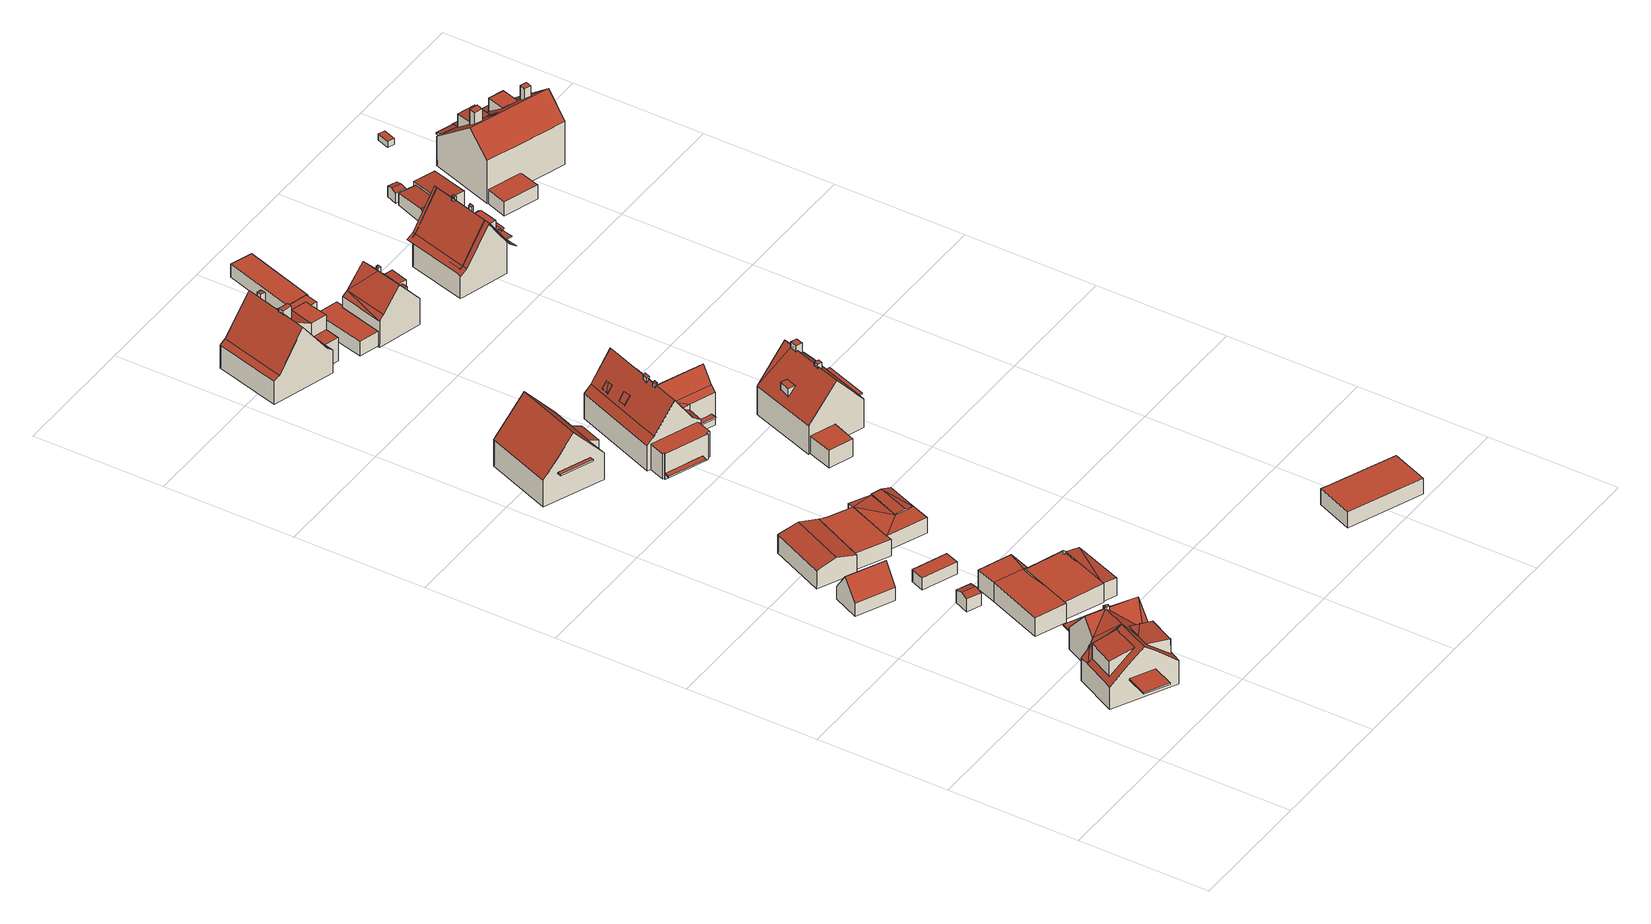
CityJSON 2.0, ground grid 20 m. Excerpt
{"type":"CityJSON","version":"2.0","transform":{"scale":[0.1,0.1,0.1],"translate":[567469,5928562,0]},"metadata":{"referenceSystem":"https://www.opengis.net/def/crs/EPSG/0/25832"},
"CityObjects":{
"building1":{"type":"Building","attributes":{"Grundfläche 2D":"126.448350","Grundhöhe NN":"0.685"},"children":["building1-1","building1-2","building1-3","building1-4"],"geometry":[{"type":"Solid","lod":"3","boundaries":[[[[0,1,2,3,4,5,6]],[[7,8,9,10]],[[11,12,7,10,13,14,15,16,17]],[[18,19,20,21,22,23,24]],[[20,19,18,25,26,27,21]],[[26,25,18,28,29]],[[26,30,31,21,27]],[[32,33,28]],[[33,34,26,29,28]],[[35,36,32]],[[36,33,32]],[[37,38,33,2,1,0,6,5,39,40,41,42,36,43,44]],[[36,42,33]],[[42,2,33]],[[31,45,46,47,48,49,50,14,13,10,33,38,51,52,53,54]],[[55,56,54]],[[54,56,31]],[[10,9,8,45,31,30,26,34,33]],[[31,57,21]],[[56,57,31]],[[5,4,40,39]],[[3,2,42]],[[41,40,4,3,42]],[[47,46,45,7,12,11,17]],[[8,7,45]],[[15,14,50,49]],[[49,48,47,17,16,15]],[[58,28,18,24,59,60,61]],[[62,32,28,58,61,60,63,64]],[[32,62,64,63,65,35]],[[44,43,36,35,65,66]],[[66,67,52,51,38,37,44]],[[55,54,53,52,67,68]],[[56,55,68,69]],[[22,21,57,56,69,70,71]],[[24,23,22,71,59]],[[65,63,60,59,71,70,69,68,67,66]]]],"semantics":{"surfaces":[{"type":"RoofSurface"},{"type":"WallSurface"},{"type":"GroundSurface"}],"values":[[0,0,0,0,0,0,0,0,0,0,0,0,0,0,0,0,0,0,0,1,1,1,1,1,1,1,1,1,1,1,1,1,1,1,1,1,2]]}}]},
"building1-1":{"type":"BuildingInstallation","parents":["building1"],"geometry":[{"type":"MultiSurface","lod":"3","boundaries":[[[72,73,74,75,76,77,78,79,80]],[[81,82,73,72]],[[82,19,74,73]],[[75,74,19,25]],[[29,83,76,75,25]],[[84,78,77,76,83,34]],[[78,84,30,79]],[[80,79,30,27]],[[80,27,20]],[[20,81,72,80]]],"semantics":{"surfaces":[{"type":"RoofSurface"},{"type":"WallSurface"}],"values":[0,1,1,1,1,1,1,1,1,1]}}]},
"building1-2":{"type":"BuildingInstallation","parents":["building1"],"geometry":[{"type":"MultiSurface","lod":"3","boundaries":[[[85,86,87,88]],[[85,89,90,86]],[[87,86,90,91]],[[88,87,91,92]],[[85,88,92,89]],[[90,89,92,91]]],"semantics":{"surfaces":[{"type":"RoofSurface"},{"type":"WallSurface"},{"type":"OuterCeilingSurface"}],"values":[0,1,1,1,1,2]}}]},
"building1-3":{"type":"BuildingInstallation","parents":["building1"],"geometry":[{"type":"MultiSurface","lod":"3","boundaries":[[[93,62,58,94,95]],[[93,96,64,62]],[[62,64,61,58]],[[58,61,97,94]],[[93,95,94,97,98,96]],[[97,61,64,96,98]]],"semantics":{"surfaces":[{"type":"RoofSurface"},{"type":"WallSurface"},{"type":"OuterCeilingSurface"}],"values":[0,1,1,1,1,2]}}]},
"building1-4":{"type":"BuildingInstallation","parents":["building1"],"geometry":[{"type":"MultiSurface","lod":"3","boundaries":[[[99,100,101,102]],[[103,104,102,101]],[[104,105,99,102]],[[105,106,100,99]],[[106,103,101,100]],[[106,105,104,103]]],"semantics":{"surfaces":[{"type":"RoofSurface"},{"type":"WallSurface"},{"type":"OuterCeilingSurface"}],"values":[0,1,1,1,1,2]}}]},
"building2":{"type":"Building","attributes":{"Grundfläche 2D":"27.263059","Grundhöhe NN":"0.537"},"geometry":[{"type":"Solid","lod":"3","boundaries":[[[[107,108,109,110]],[[111,107,110,112]],[[112,110,109,113,114]],[[111,112,114,115]],[[108,107,111,115,116]],[[109,108,116,113]],[[114,113,116,115]]]],"semantics":{"surfaces":[{"type":"RoofSurface"},{"type":"WallSurface"},{"type":"GroundSurface"}],"values":[[0,0,1,1,1,1,2]]}}]},
"building3":{"type":"Building","attributes":{"Grundfläche 2D":"5.227901","Grundhöhe NN":"0.350"},"geometry":[{"type":"Solid","lod":"3","boundaries":[[[[117,118,119,120]],[[121,118,117,122]],[[120,119,123,124]],[[122,117,120,124,125]],[[121,122,125,126]],[[123,119,118,121,126]],[[125,124,123,126]]]],"semantics":{"surfaces":[{"type":"RoofSurface"},{"type":"WallSurface"},{"type":"GroundSurface"}],"values":[[0,0,1,1,1,1,2]]}}]},
"building4":{"type":"Building","attributes":{"Grundfläche 2D":"12.580933","Grundhöhe NN":"0.756"},"geometry":[{"type":"Solid","lod":"3","boundaries":[[[[127,128,129,130]],[[131,132,130,129]],[[132,133,127,130]],[[133,134,128,127]],[[134,131,129,128]],[[134,133,132,131]]]],"semantics":{"surfaces":[{"type":"RoofSurface"},{"type":"WallSurface"},{"type":"GroundSurface"}],"values":[[0,1,1,1,1,2]]}}]},
"building5":{"type":"Building","attributes":{"Grundfläche 2D":"136.698948","Grundhöhe NN":"0.350"},"geometry":[{"type":"Solid","lod":"3","boundaries":[[[[135,136,137,138]],[[136,139,140,137]],[[138,137,140,141,142]],[[143,144,145,146,147,148]],[[149,150,151]],[[149,151,152]],[[135,143,153,154,136]],[[139,136,154,155]],[[140,139,155,156]],[[138,144,143,135]],[[141,140,156,157]],[[142,141,157,158]],[[144,138,142,158,159,145]],[[146,145,159,160]],[[150,161,162,148,147,146,160,163,151]],[[143,148,162,153]],[[152,151,163,164]],[[149,152,164,165]],[[150,149,165,161]],[[161,165,164,163,160,159,158,157,156,155,154,153,162]]]],"semantics":{"surfaces":[{"type":"RoofSurface"},{"type":"WallSurface"},{"type":"GroundSurface"}],"values":[[0,0,0,0,0,0,1,1,1,1,1,1,1,1,1,1,1,1,1,2]]}}]},
"building6":{"type":"Building","attributes":{"Grundfläche 2D":"100.522287","Grundhöhe NN":"0.536"},"geometry":[{"type":"Solid","lod":"3","boundaries":[[[[166,167,168,169,170]],[[171,166,170,172]],[[173,174,175,176,177,178,179]],[[170,169,179,180,181,172]],[[171,172,181,182]],[[167,166,171,182,183]],[[168,173,179,169]],[[167,183,184,173,168]],[[178,177,185,186]],[[179,178,186,180]],[[174,173,184,187]],[[175,174,187,188]],[[176,175,188,189]],[[177,176,189,185]],[[182,181,180,186,185,189,188,187,184,183]]]],"semantics":{"surfaces":[{"type":"RoofSurface"},{"type":"WallSurface"},{"type":"GroundSurface"}],"values":[[0,0,0,1,1,1,1,1,1,1,1,1,1,1,2]]}}]},
"building7":{"type":"Building","attributes":{"Grundfläche 2D":"111.209538","Grundhöhe NN":"1.518"},"children":["building7-1"],"geometry":[{"type":"Solid","lod":"3","boundaries":[[[[190,191,192,193,194]],[[195,192,191,196,197,198]],[[197,199,200,198]],[[196,191,190,194,201,202]],[[197,196,202,203]],[[199,197,203,204]],[[200,199,204,205]],[[198,200,205,206]],[[195,198,206,207]],[[193,192,195,207,208]],[[194,193,208,201]],[[208,207,206,205,204,203,202,201]]]],"semantics":{"surfaces":[{"type":"RoofSurface"},{"type":"WallSurface"},{"type":"GroundSurface"}],"values":[[0,0,0,1,1,1,1,1,1,1,1,2]]}}]},
"building7-1":{"type":"BuildingInstallation","parents":["building7"],"geometry":[{"type":"MultiSurface","lod":"3","boundaries":[[[209,210,211,212]],[[212,211,213,214]],[[209,212,214,215]],[[210,209,215,216]],[[211,210,216,213]],[[215,214,213,216]]],"semantics":{"surfaces":[{"type":"RoofSurface"},{"type":"WallSurface"},{"type":"OuterCeilingSurface"}],"values":[0,1,1,1,1,2]}}]},
"building8":{"type":"Building","attributes":{"Grundfläche 2D":"54.331725","Grundhöhe NN":"0.745"},"geometry":[{"type":"Solid","lod":"3","boundaries":[[[[217,218,219]],[[220,221,218,217]],[[221,222,223,224]],[[225,218,221,224]],[[177,226,227]],[[177,176,175,228]],[[228,226,177]],[[229,230,225,228,175,231]],[[217,219,232,233]],[[220,217,233,234]],[[221,220,234,235,226,222]],[[222,226,228,223]],[[223,228,225,224]],[[176,177,227,236,237]],[[238,231,175,176,237,239]],[[230,229,231,238,232,219,218]],[[218,225,230]],[[227,226,235,236]],[[238,239,237,236,235,234,233,232]]]],"semantics":{"surfaces":[{"type":"RoofSurface"},{"type":"WallSurface"},{"type":"GroundSurface"}],"values":[[0,0,0,0,0,0,0,0,1,1,1,1,1,1,1,1,1,1,2]]}}]},
"building9":{"type":"Building","attributes":{"Grundfläche 2D":"119.336345","Grundhöhe NN":"1.569"},"children":["building9-1","building9-2","building9-3"],"geometry":[{"type":"MultiSurface","lod":"3","boundaries":[[[240,241,242]],[[240,243,244,245,246,241]],[[245,244,247,248,249,250,251,252]],[[253,254,255,256,252,251]],[[257,258,259,260,261,262]],[[263,264,258,265,249,248]],[[266,256,255]],[[255,260,259,258,264,266]],[[267,260,255]],[[250,268,269,254,253,251,270,251]],[[268,271,272,269]],[[248,247,244,243,263]],[[252,246,245]],[[242,241,246,252,256,266]],[[257,262,273,274]],[[258,257,274,275]],[[265,258,275,276]],[[271,268,250,249,265,276,277]],[[272,271,277,278]],[[267,255,254,269,272,278,279]],[[260,267,279,280]],[[261,260,280,281]],[[262,261,281,273]],[[273,281,280,279,278,277,276,275,274]]],"semantics":{"surfaces":[{"type":"RoofSurface"},{"type":"WallSurface"},{"type":"GroundSurface"}],"values":[0,0,0,0,0,0,0,0,0,0,0,1,1,1,1,1,1,1,1,1,1,1,1,2]}}]},
"building9-1":{"type":"BuildingInstallation","parents":["building9"],"geometry":[{"type":"MultiSurface","lod":"3","boundaries":[[[282,243,240,242,283,284]],[[282,257,258,263,243]],[[259,285,283,242,266]],[[285,262,257,282,284,283]]],"semantics":{"surfaces":[{"type":"RoofSurface"},{"type":"WallSurface"}],"values":[0,1,1,1]}}]},
"building9-2":{"type":"BuildingInstallation","parents":["building9"],"geometry":[{"type":"MultiSurface","lod":"3","boundaries":[[[286,287,288,289]],[[290,291,289,288]],[[286,289,291,292]],[[292,293,287,286]],[[288,287,293,290]]],"semantics":{"surfaces":[{"type":"RoofSurface"},{"type":"WallSurface"}],"values":[0,1,1,1,1]}}]},
"building9-3":{"type":"BuildingInstallation","parents":["building9"],"geometry":[{"type":"MultiSurface","lod":"3","boundaries":[[[294,295,296,297,298,299]],[[300,301,298,297]],[[302,295,294,303,270]],[[300,297,296,295,302,253]],[[299,298,301,251]],[[251,303,294,299]]],"semantics":{"surfaces":[{"type":"RoofSurface"},{"type":"WallSurface"}],"values":[0,1,1,1,1,1]}}]},
"building10":{"type":"Building","attributes":{"Grundfläche 2D":"163.070087","Grundhöhe NN":"1.274"},"children":["building10-1","building10-2","building10-3","building10-4","building10-5","building10-6","building10-7"],"geometry":[{"type":"Solid","lod":"3","boundaries":[[[[304,305,306,307,308,309]],[[310,311,312,313]],[[306,310,313]],[[314,315,313,312]],[[314,316,317,315]],[[317,316,318,319,320]],[[321,322,323,324,325]],[[317,320,325]],[[326,327,325,324]],[[328,329,330,307,306,313,315,317,327,331]],[[327,317,325]],[[329,328,331,327,326,332,333,330]],[[332,334,335,336,333]],[[337,338,339,340,341,342,343,344]],[[305,310,306]],[[325,320,321]],[[345,305,304,309,346,347,348]],[[310,305,345,348,347,349,311]],[[318,316,314,312,311,349,350]],[[351,321,320,319,318,350,352,353]],[[322,321,351,353,352,354,323]],[[334,332,326,324,323,354,355]],[[335,334,355,356]],[[338,357,346,309,308,307,330,333,336,335,356,358,339]],[[340,339,358,359]],[[341,340,359,360]],[[342,341,360,361,362,363]],[[342,363,362,361,364,343]],[[344,343,364,365]],[[337,344,365,366]],[[338,337,366,357]],[[358,356,355,354,352,350,349,347,346,357,366,365,364,361,360,359]]]],"semantics":{"surfaces":[{"type":"RoofSurface"},{"type":"WallSurface"},{"type":"GroundSurface"}],"values":[[0,0,0,0,0,0,0,0,0,0,0,0,0,0,1,1,1,1,1,1,1,1,1,1,1,1,1,1,1,1,1,2]]}}]},
"building10-1":{"type":"BuildingInstallation","parents":["building10"],"geometry":[{"type":"MultiSurface","lod":"3","boundaries":[[[367,368,369,370,371,372]],[[373,372,371,370,374,375]],[[369,368,376,377]],[[370,369,377,374]],[[376,368,367,372,373,378]]],"semantics":{"surfaces":[{"type":"RoofSurface"},{"type":"WallSurface"}],"values":[0,1,1,1,1]}}]},
"building10-2":{"type":"BuildingInstallation","parents":["building10"],"geometry":[{"type":"MultiSurface","lod":"3","boundaries":[[[379,380,381,382]],[[382,381,383,384]],[[379,382,384,385]],[[380,379,385,386]],[[381,380,386,383]]],"semantics":{"surfaces":[{"type":"RoofSurface"},{"type":"WallSurface"}],"values":[0,1,1,1,1]}}]},
"building10-3":{"type":"BuildingInstallation","parents":["building10"],"geometry":[{"type":"MultiSurface","lod":"3","boundaries":[[[387,388,389,390,391,392]],[[387,392,393,329]],[[329,394,388,387]],[[390,389,388,394,395,396]],[[391,390,396,328,397]],[[392,391,397,393]]],"semantics":{"surfaces":[{"type":"RoofSurface"},{"type":"WallSurface"}],"values":[0,1,1,1,1,1]}}]},
"building10-4":{"type":"BuildingInstallation","parents":["building10"],"geometry":[{"type":"MultiSurface","lod":"3","boundaries":[[[398,399,400,401,402]],[[398,403,331,404,399]],[[400,399,404,405]],[[405,327,406,402,401,400]],[[398,402,406,403]]],"semantics":{"surfaces":[{"type":"RoofSurface"},{"type":"WallSurface"}],"values":[0,1,1,1,1]}}]},
"building10-5":{"type":"BuildingInstallation","parents":["building10"],"geometry":[{"type":"MultiSurface","lod":"3","boundaries":[[[407,345,408,409]],[[410,348,345,407]],[[348,411,408,345]],[[411,412,409,408]],[[409,412,410,407]],[[411,348,410,412]]],"semantics":{"surfaces":[{"type":"RoofSurface"},{"type":"WallSurface"},{"type":"OuterCeilingSurface"}],"values":[0,1,1,1,1,2]}}]},
"building10-6":{"type":"BuildingInstallation","parents":["building10"],"geometry":[{"type":"MultiSurface","lod":"3","boundaries":[[[413,414,351]],[[415,414,413]],[[416,353,351,414]],[[353,417,413,351]],[[417,418,415,413]],[[418,416,414,415]],[[418,417,353,416]]],"semantics":{"surfaces":[{"type":"RoofSurface"},{"type":"WallSurface"},{"type":"OuterCeilingSurface"}],"values":[0,0,1,1,1,1,2]}}]},
"building10-7":{"type":"BuildingInstallation","parents":["building10"],"geometry":[{"type":"MultiSurface","lod":"3","boundaries":[[[419,420,421,363]],[[422,362,363,421]],[[362,423,419,363]],[[423,424,420,419]],[[424,422,421,420]],[[424,423,362,422]]],"semantics":{"surfaces":[{"type":"RoofSurface"},{"type":"WallSurface"},{"type":"OuterCeilingSurface"}],"values":[0,1,1,1,1,2]}}]},
"building11":{"type":"Building","attributes":{"Grundfläche 2D":"114.490630","Grundhöhe NN":"0.476"},"children":["building11-1","building11-2","building11-3","building11-4"],"geometry":[{"type":"Solid","lod":"3","boundaries":[[[[425,426,427,428,429,430,431,432,433,434]],[[425,435,436,429,428,427,426]],[[435,425,434]],[[437,438,439,440]],[[432,431,430,441,442,433]],[[435,434,433,442,443]],[[436,435,443,444]],[[439,445,441,430,429,436,444,446,440]],[[437,440,446,447]],[[438,437,447,448]],[[439,438,448,445]],[[448,447,446,444,443,442,441,445]]]],"semantics":{"surfaces":[{"type":"RoofSurface"},{"type":"WallSurface"},{"type":"GroundSurface"}],"values":[[0,0,0,0,1,1,1,1,1,1,1,2]]}}]},
"building11-1":{"type":"BuildingInstallation","parents":["building11"],"geometry":[{"type":"MultiSurface","lod":"3","boundaries":[[[449,450,451,452,453]],[[450,449,454,455]],[[451,450,455,426,456]],[[457,458,452,451,456]],[[453,452,458,425]],[[449,453,425,454]]],"semantics":{"surfaces":[{"type":"RoofSurface"},{"type":"WallSurface"}],"values":[0,1,1,1,1,1]}}]},
"building11-2":{"type":"BuildingInstallation","parents":["building11"],"geometry":[{"type":"MultiSurface","lod":"3","boundaries":[[[459,460,461,462,463,464]],[[465,427,466,461,460,459]],[[466,467,462,461]],[[467,428,468,464,463,462]],[[459,464,468,465]]],"semantics":{"surfaces":[{"type":"RoofSurface"},{"type":"WallSurface"}],"values":[0,1,1,1,1]}}]},
"building11-3":{"type":"BuildingInstallation","parents":["building11"],"geometry":[{"type":"MultiSurface","lod":"3","boundaries":[[[469,470,471,472]],[[470,473,471]],[[472,474,469]],[[470,469,474,473]]],"semantics":{"surfaces":[{"type":"RoofSurface"},{"type":"WallSurface"}],"values":[0,1,1,1]}}]},
"building11-4":{"type":"BuildingInstallation","parents":["building11"],"geometry":[{"type":"MultiSurface","lod":"3","boundaries":[[[475,476,477,478]],[[479,480,478,477]],[[480,481,475,478]],[[481,482,476,475]],[[482,479,477,476]],[[482,481,480,479]]],"semantics":{"surfaces":[{"type":"RoofSurface"},{"type":"WallSurface"},{"type":"OuterCeilingSurface"}],"values":[0,1,1,1,1,2]}}]},
"building12":{"type":"Building","attributes":{"Grundfläche 2D":"26.615621","Grundhöhe NN":"1.347"},"geometry":[{"type":"Solid","lod":"3","boundaries":[[[[483,484,485,486,487,488]],[[489,490,488,487]],[[490,491,483,488]],[[491,492,484,483]],[[492,493,485,484]],[[493,494,486,485]],[[494,489,487,486]],[[494,493,492,491,490,489]]]],"semantics":{"surfaces":[{"type":"RoofSurface"},{"type":"WallSurface"},{"type":"GroundSurface"}],"values":[[0,1,1,1,1,1,1,2]]}}]},
"building13":{"type":"Building","attributes":{"Grundfläche 2D":"72.329553","Grundhöhe NN":"1.296"},"geometry":[{"type":"Solid","lod":"3","boundaries":[[[[495,496,497,498,499]],[[497,496,500,501]],[[498,497,501,502]],[[499,498,502,503]],[[495,499,503,504]],[[496,495,504,500]],[[502,501,500,504,503]]]],"semantics":{"surfaces":[{"type":"RoofSurface"},{"type":"WallSurface"},{"type":"GroundSurface"}],"values":[[0,1,1,1,1,1,2]]}}]},
"building14":{"type":"Building","attributes":{"Grundfläche 2D":"6.671118","Grundhöhe NN":"1.253"},"geometry":[{"type":"Solid","lod":"3","boundaries":[[[[505,506,507,508]],[[509,510,508,507]],[[510,511,505,508]],[[511,512,506,505]],[[512,509,507,506]],[[512,511,510,509]]]],"semantics":{"surfaces":[{"type":"RoofSurface"},{"type":"WallSurface"},{"type":"GroundSurface"}],"values":[[0,1,1,1,1,2]]}}]},
"building15":{"type":"Building","attributes":{"Grundfläche 2D":"54.823957","Grundhöhe NN":"1.215"},"children":["building15-1"],"geometry":[{"type":"Solid","lod":"3","boundaries":[[[[513,514,515,516]],[[513,517,518,514]],[[518,519,520,514]],[[514,520,521,522]],[[523,522,521,520,519,524]],[[525,526,524]],[[526,523,524]],[[527,523,526]],[[528,529,530,531]],[[532,533,534,535]],[[531,530,536,537]],[[528,531,537,538]],[[539,517,513,516,540,541]],[[525,524,519,518,517,539,542]],[[530,529,533,532,527,526,525,542,536]],[[515,514,522,523,527,532,543,540,516]],[[544,534,533,529,528,538]],[[535,534,544,545]],[[532,535,545,543]],[[542,539,541,540,543,545,544,538,537,536]]]],"semantics":{"surfaces":[{"type":"RoofSurface"},{"type":"WallSurface"},{"type":"GroundSurface"}],"values":[[0,0,0,0,0,0,0,0,0,0,1,1,1,1,1,1,1,1,1,2]]}}]},
"building15-1":{"type":"BuildingInstallation","parents":["building15"],"geometry":[{"type":"MultiSurface","lod":"3","boundaries":[[[546,547,548,549,550]],[[547,546,551,521]],[[548,547,521,520]],[[549,548,520,552]],[[551,546,550,549,552,553]]],"semantics":{"surfaces":[{"type":"RoofSurface"},{"type":"WallSurface"}],"values":[0,1,1,1,1]}}]},
"building16":{"type":"Building","attributes":{"Grundfläche 2D":"39.176884","Grundhöhe NN":"0.931"},"geometry":[{"type":"Solid","lod":"3","boundaries":[[[[554,555,556,557,558]],[[559,560,556,555]],[[560,561,557,556]],[[561,562,558,557]],[[558,562,563,559,555,554]],[[561,560,559,563,562]]]],"semantics":{"surfaces":[{"type":"RoofSurface"},{"type":"WallSurface"},{"type":"GroundSurface"}],"values":[[0,1,1,1,1,2]]}}]},
"building17":{"type":"Building","attributes":{"Grundfläche 2D":"83.073211","Grundhöhe NN":"1.270"},"children":["building17-1","building17-2","building17-3","building17-4"],"geometry":[{"type":"Solid","lod":"3","boundaries":[[[[564,565,566,567,568,569,570,571]],[[572,573,574,575,576,577,569,568,567,566,578,579]],[[580,581,580,582,583,584,585,577,576,575,574,573,572,579,578,586,587]],[[588,580,587,589,590]],[[582,591,592,593,594,595,585,584,583]],[[596,591,582,580,588]],[[594,593,592,591,597,598,599,585,595]],[[591,600,597]],[[600,591,596,588]],[[601,598,597,600,588,602,603]],[[580,604,605,606]],[[606,607,580]],[[608,609,610,611,612,600,596,607,606,613]],[[612,611,610,609,614,615]],[[616,617,593,597,615,614,618]],[[619,594,617,616,620]],[[621,622,623,624,568,625,576,584,595,619,620,626]],[[627,628,624,623,629]],[[604,581,630,579,631,567,627,629,632,633,634,605]],[[626,620,616,618,614,609,608,613,606,605,634,633,632,629,623,622,621]],[[568,624,628,627,567,566,565,564,571,570,569]],[[566,567,631,579,578]],[[579,630,581,604,580,587,586,578]],[[580,590,589,587]],[[588,590,580,607,596]],[[600,588,596]],[[600,612,615,597,598,601,603,602,588]],[[585,599,598,597,593,594,619,595]],[[576,577,585,584]],[[595,584,585]],[[625,568,569,577,576]],[[593,617,594]]]],"semantics":{"surfaces":[{"type":"RoofSurface"},{"type":"WallSurface"},{"type":"GroundSurface"}],"values":[[0,0,0,0,0,0,0,0,0,0,1,1,1,1,1,1,1,1,1,2,0,0,0,0,0,0,0,0,0,0,0,0]]}}]},
"building17-1":{"type":"BuildingInstallation","parents":["building17"],"geometry":[{"type":"MultiSurface","lod":"3","boundaries":[[[635,636,637,638]],[[638,637,639,640]],[[640,641,635,638]],[[636,635,641,642]],[[637,636,642,639]]],"semantics":{"surfaces":[{"type":"RoofSurface"},{"type":"WallSurface"}],"values":[0,1,1,1,1]}}]},
"building17-2":{"type":"BuildingInstallation","parents":["building17"],"geometry":[{"type":"MultiSurface","lod":"3","boundaries":[[[643,644,645,646,647,648]],[[643,649,592,583,644]],[[582,650,647,646,645]],[[648,647,650,591]],[[591,649,643,648]]],"semantics":{"surfaces":[{"type":"RoofSurface"},{"type":"WallSurface"}],"values":[0,1,1,1,1]}}]},
"building17-3":{"type":"BuildingInstallation","parents":["building17"],"geometry":[{"type":"MultiSurface","lod":"3","boundaries":[[[651,652,653,654,655,656]],[[657,658,654,653]],[[659,656,655,654,658,575]],[[651,656,659,660]],[[657,653,652,651,660,574]]],"semantics":{"surfaces":[{"type":"RoofSurface"},{"type":"WallSurface"}],"values":[0,1,1,1,1]}}]},
"building17-4":{"type":"BuildingInstallation","parents":["building17"],"geometry":[{"type":"MultiSurface","lod":"3","boundaries":[[[611,661,662,663,664,665,666]],[[664,663,667,668]],[[669,666,665,664,668,670]],[[611,666,669,610]],[[661,611,610,671]],[[663,662,661,671,672,667]],[[610,669,670,668,667,672,671]]],"semantics":{"surfaces":[{"type":"RoofSurface"},{"type":"WallSurface"},{"type":"OuterCeilingSurface"}],"values":[0,1,1,1,1,1,2]}}]},
"building18":{"type":"Building","attributes":{"Grundfläche 2D":"37.481844","Grundhöhe NN":"1.076"},"geometry":[{"type":"Solid","lod":"3","boundaries":[[[[673,674,675,676]],[[677,678,679,680,681]],[[682,683,680]],[[683,681,680]],[[675,684,685,677,681,683,686,676]],[[673,676,686,687]],[[674,673,687,688]],[[675,674,688,684]],[[689,679,678,677,685,690]],[[682,680,679,689,691]],[[683,682,691,686]],[[684,688,687,686,691,689,690,685]]]],"semantics":{"surfaces":[{"type":"RoofSurface"},{"type":"WallSurface"},{"type":"GroundSurface"}],"values":[[0,0,0,0,1,1,1,1,1,1,1,2]]}}]},
"building19":{"type":"Building","attributes":{"Grundfläche 2D":"2.996385","Grundhöhe NN":"1.076"},"geometry":[{"type":"Solid","lod":"3","boundaries":[[[[692,693,694,695]],[[696,692,695,697]],[[697,695,694,698,699]],[[696,697,699,700]],[[693,692,696,700,701]],[[694,693,701,698]],[[699,698,701,700]]]],"semantics":{"surfaces":[{"type":"RoofSurface"},{"type":"WallSurface"},{"type":"GroundSurface"}],"values":[[0,0,1,1,1,1,2]]}}]},
"building20":{"type":"Building","attributes":{"Grundfläche 2D":"160.958838","Grundhöhe NN":"0.708"},"children":["building20-1","building20-2","building20-3","building20-4","building20-5","building20-6","building20-7"],"geometry":[{"type":"Solid","lod":"3","boundaries":[[[[702,703,704,705,706,707]],[[705,704,708,709,710,711,712]],[[711,710,713,714,715]],[[716,717,705,712,711]],[[718,719,720,721]],[[722,704,703,702,723,724,725]],[[726,709,708,704,722,725]],[[727,713,710,709,726]],[[720,728,729,715,714,713,727,730,721]],[[716,711,715,729,731]],[[705,717,716,731,732,733]],[[734,707,706,705,733,732]],[[702,707,734,723]],[[718,721,730,735]],[[719,718,735,736]],[[720,719,736,728]],[[735,730,727,726,725,724,723,734,732,731,729,728,736]]]],"semantics":{"surfaces":[{"type":"RoofSurface"},{"type":"WallSurface"},{"type":"GroundSurface"}],"values":[[0,0,0,0,0,1,1,1,1,1,1,1,1,1,1,1,2]]}}]},
"building20-1":{"type":"BuildingInstallation","parents":["building20"],"geometry":[{"type":"MultiSurface","lod":"3","boundaries":[[[737,738,739,740]],[[737,740,741,742]],[[741,740,739,743]],[[738,737,742,744]],[[739,738,744,743]]],"semantics":{"surfaces":[{"type":"RoofSurface"},{"type":"WallSurface"}],"values":[0,1,1,1,1]}}]},
"building20-2":{"type":"BuildingInstallation","parents":["building20"],"geometry":[{"type":"MultiSurface","lod":"3","boundaries":[[[745,746,747,748,749]],[[749,748,750,751,752]],[[752,753,754,746,745,749]],[[747,746,754,755]],[[755,712,756,750,748,747]]],"semantics":{"surfaces":[{"type":"RoofSurface"},{"type":"WallSurface"}],"values":[0,1,1,1,1]}}]},
"building20-3":{"type":"BuildingInstallation","parents":["building20"],"geometry":[{"type":"MultiSurface","lod":"3","boundaries":[[[757,758,759,760,761]],[[762,763,759,758]],[[760,759,763,764]],[[765,761,760,764]],[[765,766,762,758,757,761]]],"semantics":{"surfaces":[{"type":"RoofSurface"},{"type":"WallSurface"}],"values":[0,1,1,1,1]}}]},
"building20-4":{"type":"BuildingInstallation","parents":["building20"],"geometry":[{"type":"MultiSurface","lod":"3","boundaries":[[[767,768,769,770]],[[771,772,768,767]],[[772,773,769,768]],[[773,774,770,769]],[[774,771,767,770]]],"semantics":{"surfaces":[{"type":"RoofSurface"},{"type":"WallSurface"}],"values":[0,1,1,1,1]}}]},
"building20-5":{"type":"BuildingInstallation","parents":["building20"],"geometry":[{"type":"MultiSurface","lod":"3","boundaries":[[[775,776,777,778,779,780]],[[780,779,781,782]],[[777,776,783]],[[784,785,778,777,783]],[[786,781,779,778,785]]],"semantics":{"surfaces":[{"type":"RoofSurface"},{"type":"WallSurface"}],"values":[0,1,1,1,1]}}]},
"building20-6":{"type":"BuildingInstallation","parents":["building20"],"geometry":[{"type":"MultiSurface","lod":"3","boundaries":[[[708,704,703,787]],[[788,789,787,703]],[[789,790,708,787]],[[790,722,704,708]],[[722,788,703,704]],[[722,790,789,788]]],"semantics":{"surfaces":[{"type":"RoofSurface"},{"type":"WallSurface"},{"type":"OuterCeilingSurface"}],"values":[0,1,1,1,1,2]}}]},
"building20-7":{"type":"BuildingInstallation","parents":["building20"],"geometry":[{"type":"MultiSurface","lod":"3","boundaries":[[[717,791,706,705]],[[792,733,705,706]],[[733,793,717,705]],[[793,794,791,717]],[[794,792,706,791]],[[794,793,733,792]]],"semantics":{"surfaces":[{"type":"RoofSurface"},{"type":"WallSurface"},{"type":"OuterCeilingSurface"}],"values":[0,1,1,1,1,2]}}]},
"building21":{"type":"Building","attributes":{"Grundfläche 2D":"2.115649","Grundhöhe NN":"1.202"},"geometry":[{"type":"Solid","lod":"3","boundaries":[[[[795,796,797,798]],[[799,800,798,797]],[[800,801,795,798]],[[801,802,796,795]],[[802,799,797,796]],[[802,801,800,799]]]],"semantics":{"surfaces":[{"type":"RoofSurface"},{"type":"WallSurface"},{"type":"GroundSurface"}],"values":[[0,1,1,1,1,2]]}}]}
},
"vertices":[
[113,134,83],[114,134,83],[116,140,83],[83,156,75],[63,117,75],[97,100,83],[108,123,83],[147,124,78],[133,131,81],[129,123,81],[122,110,81],[159,118,76],[148,124,78],[117,100,81],[113,92,81],[145,75,75],[147,80,75],[165,115,75],[113,186,88],[139,173,88],[144,170,88],[184,149,88],[202,185,43],[135,219,43],[131,221,43],[139,172,89],[141,172,89],[144,170,89],[105,169,64],[138,171,88],[143,168,86],[163,129,58],[95,168,56],[123,136,89],[139,169,89],[83,173,44],[77,159,44],[77,96,69],[98,85,89],[88,105,74],[63,117,50],[66,122,50],[83,156,50],[57,120,44],[51,109,44],[147,124,68],[159,118,57],[165,115,51],[147,80,51],[145,75,51],[115,90,79],[113,78,76],[144,62,46],[150,73,46],[170,112,46],[175,122,46],[172,124,49],[172,124,57],[105,169,47],[131,221,7],[105,169,7],[105,169,45],[95,168,47],[95,168,7],[95,168,45],[83,173,7],[51,109,7],[144,62,7],[175,122,7],[172,124,7],[184,149,7],[202,185,7],
[144,171,93],[139,174,93],[139,173,93],[139,172,93],[137,170,93],[139,169,93],[142,167,93],[143,168,93],[144,170,93],[144,171,86],[139,174,86],[137,170,88],[142,167,86],
[113,78,47],[77,96,47],[61,63,47],[97,45,47],[113,78,45],[77,96,45],[61,63,45],[97,45,45],
[90,170,47],[109,177,47],[94,171,47],[90,170,45],[109,177,45],[94,171,45],
[145,239,31],[135,219,32],[200,186,32],[210,207,31],[200,186,29],[210,207,29],[145,239,29],[135,219,29],
[110,488,56],[119,507,26],[62,534,26],[53,515,56],[100,468,26],[44,494,26],[62,534,5],[44,494,5],[100,468,5],[119,507,5],
[136,389,27],[156,380,27],[161,391,24],[140,400,24],[152,369,24],[131,378,24],[161,391,3],[140,400,3],[131,378,3],[152,369,3],
[142,468,28],[134,448,28],[186,427,28],[194,448,28],[186,427,8],[194,448,8],[142,468,8],[134,448,8],
[218,340,34],[230,372,34],[214,343,34],[214,342,34],[180,391,34],[168,360,34],[134,275,34],[181,257,34],[218,340,33],[214,342,32],[182,262,32],[242,238,34],[273,317,34],[273,319,34],[294,308,30],[273,317,33],[242,240,33],[263,231,32],[218,340,3],[230,372,3],[180,391,3],[168,360,3],[134,275,3],[181,257,3],[182,262,3],[242,238,3],[273,317,3],[273,319,3],[242,240,3],[263,231,3],[294,308,3],
[95,554,43],[122,541,35],[125,547,35],[160,623,35],[132,636,43],[66,567,35],[104,650,35],[125,547,32],[176,522,32],[180,531,32],[179,531,32],[206,599,34],[172,615,34],[160,623,34],[160,623,5],[104,650,5],[66,567,5],[122,541,5],[125,547,5],[206,599,5],[172,615,5],[176,522,5],[180,531,5],[179,531,5],
[34,943,85],[59,934,115],[98,1034,115],[52,1052,59],[13,952,59],[143,1017,59],[104,916,59],[115,947,59],[129,981,59],[131,941,52],[144,975,52],[13,952,15],[104,916,15],[115,947,15],[131,941,15],[144,975,15],[129,981,15],[143,1017,15],[52,1052,15],
[32,937,62],[81,918,62],[83,924,62],[34,943,62],[83,924,60],[34,943,60],[32,937,60],[81,918,60],
[252,533,30],[251,535,31],[250,533,31],[271,582,30],[257,588,34],[242,594,33],[223,545,33],[238,539,34],[244,537,32],[242,594,32],[209,608,34],[223,545,32],[250,533,32],[251,535,32],[240,507,32],[250,533,7],[252,533,7],[271,582,7],[242,594,7],[209,608,7],[179,531,7],[240,507,7],[180,531,7],
[113,1371,78],[108,1370,80],[112,1369,78],[122,1406,78],[92,1414,98],[89,1406,98],[81,1377,98],[97,1412,90],[119,1407,60],[127,1435,60],[85,1447,118],[69,1391,118],[81,1377,97],[67,1383,118],[56,1347,118],[98,1335,60],[108,1370,60],[147,1399,54],[126,1405,54],[116,1368,54],[109,1346,54],[131,1340,54],[138,1364,54],[122,1406,58],[113,1371,57],[134,1433,54],[112,1369,57],[106,1332,54],[45,1459,60],[17,1358,60],[68,1390,117],[37,1461,54],[9,1361,54],[138,1364,16],[147,1399,16],[126,1405,16],[134,1433,16],[37,1461,16],[9,1361,16],[106,1332,16],[109,1346,16],[131,1340,16],
[147,1399,78],[137,1362,78],[138,1364,78],[137,1362,54],
[80,1426,123],[87,1424,123],[88,1431,123],[82,1433,123],[88,1431,108],[82,1433,117],[80,1426,117],[87,1424,108],
[68,1391,123],[66,1383,123],[67,1383,123],[81,1380,123],[83,1387,123],[69,1391,123],[81,1380,99],[83,1387,99],[66,1383,117],[68,1391,117],
[238,863,57],[241,871,57],[228,875,66],[220,853,66],[228,850,60],[232,848,57],[241,871,66],[280,856,66],[283,864,73],[227,886,73],[290,881,96],[219,909,96],[298,900,73],[240,922,73],[300,906,66],[296,908,66],[260,922,66],[260,922,54],[265,934,54],[281,977,54],[269,982,66],[247,926,66],[241,992,109],[215,923,109],[208,905,109],[206,900,109],[192,863,109],[212,915,109],[211,1003,65],[161,875,65],[201,1007,54],[151,879,54],[156,877,60],[219,826,55],[228,850,55],[156,877,55],[147,853,55],[149,852,55],[148,850,55],[213,825,55],[214,828,55],[241,871,34],[232,848,13],[241,871,13],[241,871,32],[280,856,13],[300,906,13],[260,922,48],[260,922,13],[260,922,41],[281,977,13],[201,1007,13],[151,879,13],[228,850,13],[156,877,13],[147,853,13],[149,852,13],[148,850,13],[148,850,22],[148,850,24],[213,825,13],[214,828,13],[219,826,13],
[212,980,78],[206,983,69],[201,971,69],[208,969,79],[212,979,79],[213,980,79],[213,980,78],[208,969,78],[212,979,78],[206,983,68],[201,971,68],[212,980,77],
[194,949,71],[190,938,71],[198,935,83],[202,947,82],[198,935,82],[202,947,81],[194,949,70],[190,938,70],
[206,900,113],[207,899,113],[208,901,113],[209,904,113],[205,905,113],[204,900,113],[204,900,106],[207,899,107],[208,901,107],[209,904,107],[205,905,106],
[208,916,113],[213,915,113],[216,923,113],[215,923,113],[212,924,113],[208,916,105],[213,915,107],[216,923,107],[212,924,105],
[274,858,34],[238,863,34],[271,850,34],[274,858,32],[238,863,32],[271,850,32],
[296,908,50],[265,934,43],[302,921,45],[265,934,41],[296,908,41],[302,921,41],
[144,842,24],[200,820,24],[204,828,24],[204,828,22],[144,842,22],[200,820,22],
[374,797,105],[370,786,105],[357,751,105],[355,745,105],[343,710,105],[386,695,52],[391,708,52],[414,772,52],[423,796,52],[379,812,105],[336,827,52],[300,726,52],[290,688,34],[327,675,34],[341,711,34],[303,725,34],[386,695,5],[423,796,5],[336,827,5],[300,726,5],[341,711,5],[303,725,5],[290,688,5],[327,675,5],
[372,798,113],[368,787,113],[377,784,113],[381,795,113],[374,797,113],[372,798,103],[368,787,103],[377,784,97],[380,793,97],[381,795,97],
[362,749,110],[357,751,110],[356,752,110],[353,745,110],[355,745,110],[360,743,110],[362,749,100],[356,752,103],[353,745,103],[360,743,100],
[333,789,76],[326,773,76],[337,769,76],[343,785,76],[326,773,63],[333,789,63],
[398,705,50],[421,769,50],[414,772,50],[391,708,50],[414,772,48],[391,708,48],[398,705,48],[421,769,48],
[178,1402,37],[158,1323,37],[188,1314,37],[206,1380,37],[209,1379,37],[212,1393,37],[209,1379,13],[212,1393,13],[178,1402,13],[158,1323,13],[188,1314,13],[206,1380,13],
[644,1,39],[666,56,39],[564,98,39],[555,102,39],[532,46,39],[666,56,13],[564,98,13],[555,102,13],[532,46,13],[644,1,13],
[171,1429,31],[205,1419,31],[210,1438,31],[176,1447,31],[210,1438,13],[176,1447,13],[171,1429,13],[205,1419,13],
[188,1314,55],[214,1378,61],[209,1379,57],[206,1380,55],[188,1312,55],[195,1310,61],[223,1303,95],[233,1342,95],[235,1347,95],[240,1370,95],[269,1363,61],[251,1295,61],[256,1293,55],[265,1326,55],[275,1361,55],[277,1333,49],[268,1335,49],[265,1326,49],[274,1324,49],[275,1361,53],[268,1335,53],[283,1331,52],[291,1357,52],[265,1326,12],[274,1324,12],[277,1333,12],[188,1312,12],[206,1380,12],[188,1314,12],[256,1293,12],[275,1361,12],[283,1331,12],[291,1357,12],
[238,1346,100],[235,1347,100],[233,1342,100],[237,1341,100],[238,1345,100],[238,1346,91],[237,1341,91],[238,1345,91],
[210,1438,30],[212,1437,30],[247,1545,30],[214,1556,30],[179,1448,30],[212,1437,9],[247,1545,9],[214,1556,9],[179,1448,9],[210,1438,9],
[324,1278,57],[321,1271,57],[331,1268,64],[333,1276,64],[358,1364,64],[359,1368,64],[355,1369,61],[350,1371,57],[377,1291,120],[379,1297,120],[386,1321,120],[387,1325,120],[395,1354,120],[396,1358,120],[368,1257,120],[370,1265,120],[412,1275,64],[399,1256,76],[415,1283,64],[423,1311,64],[432,1344,64],[433,1347,64],[404,1247,65],[405,1247,64],[424,1281,57],[414,1244,57],[420,1268,57],[426,1294,58],[428,1310,60],[430,1327,62],[431,1337,63],[432,1343,64],[424,1284,57],[437,1325,57],[438,1328,57],[443,1345,57],[425,1284,57],[451,1325,57],[437,1277,57],[438,1280,57],[406,1254,65],[406,1254,13],[416,1287,13],[416,1287,64],[425,1284,13],[434,1281,13],[434,1281,50],[434,1281,52],[434,1281,57],[424,1284,13],[446,1322,13],[446,1322,57],[428,1327,13],[428,1327,63],[430,1327,13],[433,1343,63],[433,1343,13],[432,1344,13],[358,1364,13],[354,1365,13],[354,1365,61],[361,1363,68],[432,1343,13],[329,1277,62],[344,1329,61],[329,1277,13],[398,1256,76],[340,1274,75],[333,1276,13],[398,1256,13],[399,1256,13],
[380,1296,125],[379,1291,125],[382,1290,125],[384,1296,125],[382,1290,112],[384,1296,113],[380,1296,118],[379,1291,118],
[430,1309,78],[414,1314,78],[406,1285,78],[415,1283,78],[422,1281,78],[426,1294,78],[430,1309,59],[422,1281,58],
[384,1321,125],[386,1321,125],[388,1320,125],[389,1325,125],[387,1325,125],[385,1325,125],[388,1320,117],[389,1325,117],[385,1325,117],[384,1321,118],
[425,1284,52],[424,1281,52],[420,1268,52],[434,1264,52],[437,1277,52],[438,1280,52],[420,1268,50],[434,1264,50],[438,1280,50],[437,1277,50],[425,1284,50],[424,1281,50],
[495,1375,39],[516,1433,34],[483,1445,34],[462,1387,39],[481,1439,31],[481,1440,31],[455,1450,31],[440,1408,33],[466,1398,33],[435,1396,31],[462,1387,31],[483,1445,11],[481,1439,11],[462,1387,11],[495,1375,11],[516,1433,11],[455,1450,11],[481,1440,11],[435,1396,11],
[460,1464,30],[456,1455,28],[471,1449,28],[474,1458,30],[463,1472,28],[477,1467,28],[471,1449,11],[477,1467,11],[463,1472,11],[456,1455,11],
[593,1455,51],[593,1453,52],[589,1443,55],[647,1423,55],[650,1433,52],[651,1436,51],[563,1453,55],[556,1455,55],[534,1390,111],[658,1348,111],[649,1413,63],[523,1357,78],[576,1339,78],[646,1316,78],[680,1412,55],[669,1416,55],[513,1325,30],[566,1307,30],[576,1339,30],[524,1356,30],[589,1443,50],[593,1455,7],[593,1453,7],[589,1443,7],[556,1455,7],[523,1357,7],[576,1339,7],[646,1316,7],[524,1356,7],[680,1412,7],[647,1423,7],[647,1423,50],[651,1436,7],[513,1325,7],[566,1307,7],
[584,1393,96],[581,1383,105],[587,1381,105],[590,1391,96],[590,1391,95],[584,1393,95],[587,1381,104],[581,1383,104],
[640,1385,87],[641,1385,87],[650,1412,86],[627,1420,86],[618,1393,87],[627,1420,63],[626,1417,66],[618,1393,86],[640,1385,86],[641,1385,86],[650,1412,63],[632,1419,63],
[567,1405,118],[560,1407,118],[556,1397,118],[568,1393,118],[572,1403,118],[560,1407,91],[556,1397,100],[568,1393,99],[572,1403,91],[567,1405,91],
[638,1379,116],[635,1371,116],[645,1367,116],[648,1376,116],[638,1379,92],[635,1371,99],[645,1367,99],[648,1376,91],
[580,1404,88],[584,1402,88],[595,1398,89],[605,1428,86],[578,1437,85],[568,1408,88],[578,1437,63],[576,1431,68],[595,1398,88],[599,1409,79],[605,1428,63],[581,1436,63],
[566,1462,52],[593,1453,50],[566,1462,50],[563,1453,50],
[671,1425,52],[650,1433,50],[669,1416,50],[671,1425,50],
[549,1526,22],[559,1522,22],[566,1541,22],[556,1545,22],[566,1541,12],[556,1545,12],[549,1526,12],[559,1522,12]
]}
